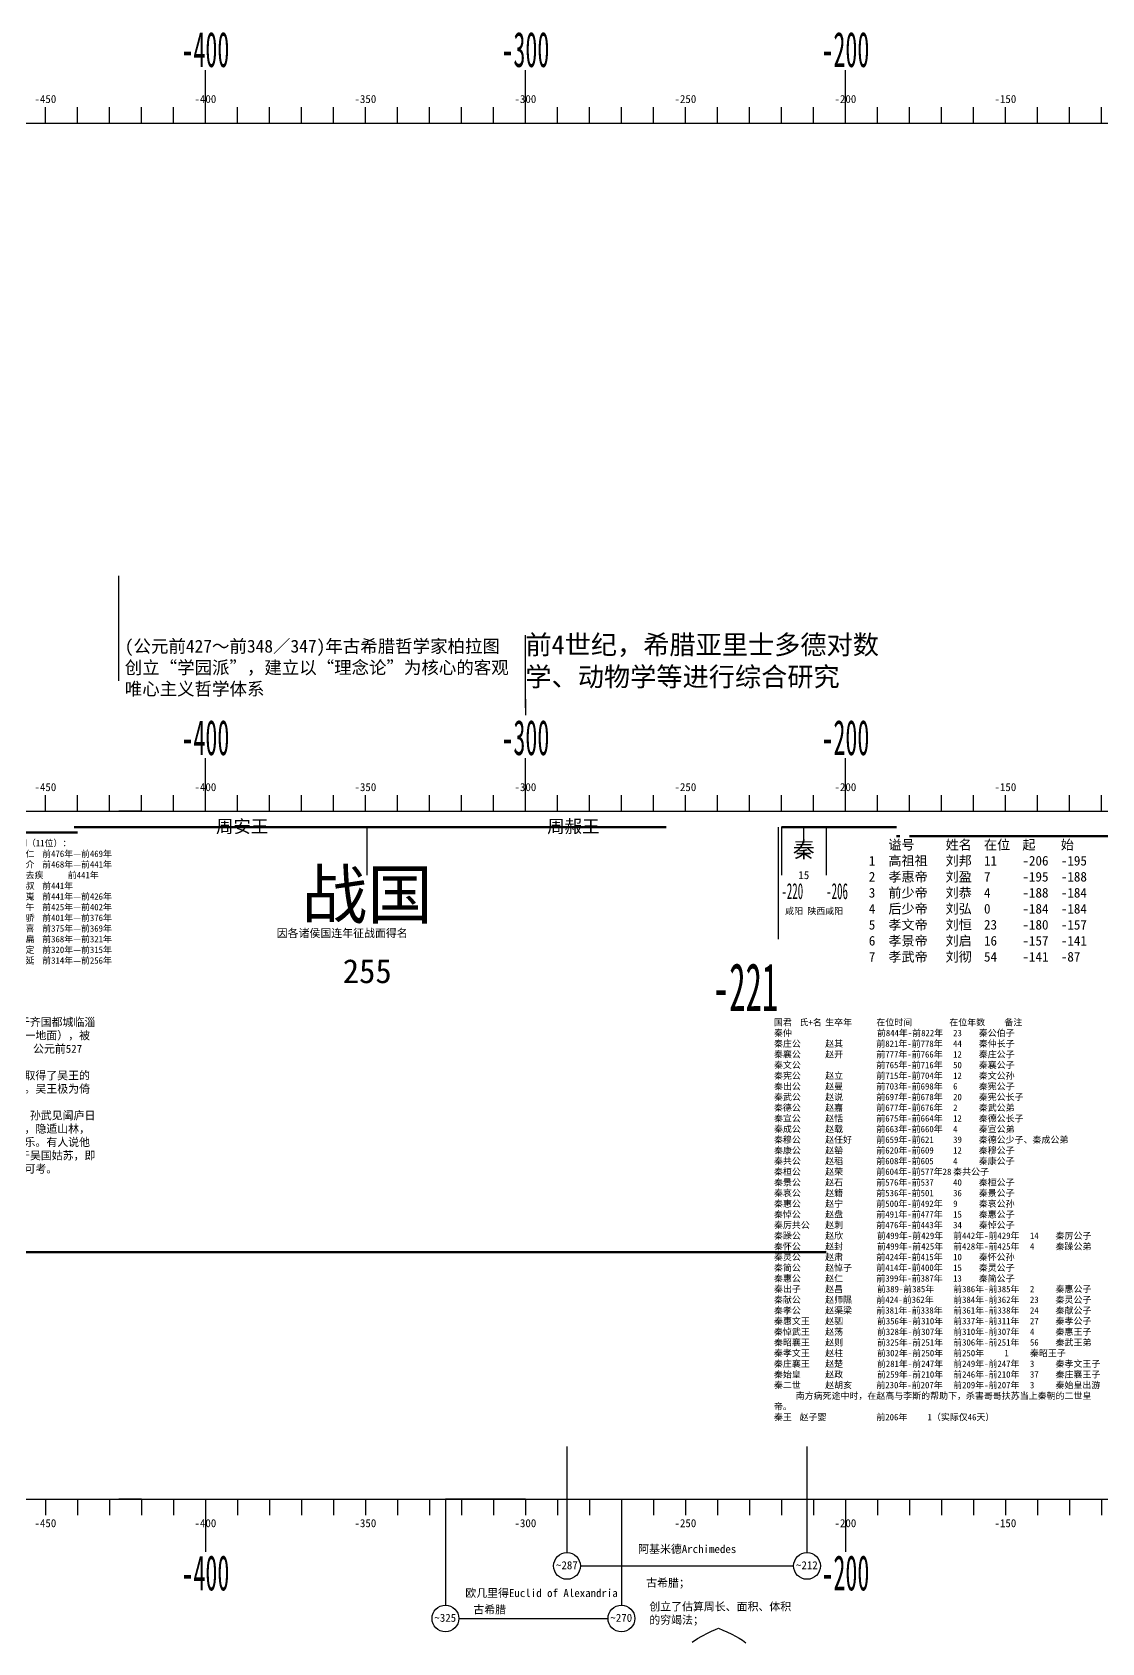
# Model space of a CAD drawing. Header units: millimetres. Extents: x 832 to 7246, y 34 to 740.
# Drawn here: x 4585 to 4919, y 236 to 740 of the extents above; entities that cross this region are included whole.
import ezdxf
from ezdxf.enums import TextEntityAlignment as Align

# ---------------------------------------------------------------- set-up
doc = ezdxf.new("R2010")
doc.units = ezdxf.units.MM
doc.header["$LTSCALE"] = 0.3
for name, color, linetype in [('event', 7, 'Continuous'), ('maths', 7, 'Continuous'), ('基准', 7, 'Continuous'), ('朝代', 7, 'Continuous')]:
    doc.layers.add(name, color=color, linetype=linetype)
doc.layers.add('粗线', color=5, linetype='Continuous', lineweight=50)
doc.styles.add('a2.5', font='', dxfattribs={"height": 2.5})
doc.styles.get("Standard").update_dxf_attribs({"font": ''})
doc.styles.get('a2.5').set_extended_font_data('SimSun')
doc.styles.get('Standard').set_extended_font_data('SimSun')

# ---------------------------------------------------------------- blocks, each defined once
blk = doc.blocks.new('h1')
blk.add_line((0, 0), (0, 5))
blk.add_attdef('22', text='', height=2.5).set_placement((0, 7.5), align=Align.MIDDLE_CENTER)
blk = doc.blocks.new('h8')
at = {"layer": '朝代', "color": 7}
blk.add_line((0, 0), (0, 16.5), dxfattribs=at)
at = {"layer": '朝代', "color": 1, "width": 0.5}
blk.add_attdef('00', text='', height=11, dxfattribs=at).set_placement((0, 23), align=Align.MIDDLE_CENTER)
blk = doc.blocks.new('dynasty')
at = {"layer": '基准'}
blk.add_line((0, -5), (0, 0), dxfattribs=at)
at = {"layer": '朝代', "color": 1}
for tag, height, p in [('chao', 5, (0, -7)), ('始终', 2.5, (0, -11)), ('时间', 2.5, (0, -15))]:
    blk.add_attdef(tag, text='', height=height, dxfattribs=at).set_placement(p, align=Align.MIDDLE_CENTER)
blk = doc.blocks.new('time')
at = {"layer": '朝代'}
blk.add_line((0, 0), (0, -5), dxfattribs=at)
blk.add_attdef('22', text='', height=2.5, dxfattribs=at).set_placement((0, -7.5), align=Align.MIDDLE_CENTER)
blk = doc.blocks.new('ma')
at = {"layer": 'maths'}
blk.add_line((0, 0), (0, -33.12), dxfattribs=at)
blk.add_circle((0, -37.29), 4.17, dxfattribs=at)
at = {"layer": 'maths', "style": 'a2.5'}
blk.add_attdef('AAAA', (-3.44, -38.32), '', height=2.5, dxfattribs=at)

msp = doc.modelspace()

# ---------------------------------------------------------------- linework, layer by layer
at = {"layer": 'event'}
for p, q in [((4611.809, 536.972), (4611.809, 569.831)), ((4738.811, 528.589), (4738.811, 551.294)), ((4738.811, 531.294), (4738.811, 526.294)), ((4618.809, 496.294), (4611.809, 496.294)), ((4817.809, 491.294), (4817.809, 486.294)), ((4818.809, 491.294), (4818.809, 486.294)), ((4832.809, 491.294), (4832.809, 486.294)), ((4618.809, 281.294), (4611.809, 281.294))]:
    msp.add_line(p, q, dxfattribs=at)
at = {"layer": 'maths'}
for p, q in [((4738.809, 281.294), (4713.809, 281.294)), ((4755.977, 260.441), (4822.642, 260.441)), ((4717.977, 244.007), (4764.642, 244.007)), ((4790.878, 236.602), (4792.615, 237.75)), ((4792.615, 237.75), (4793.958, 238.519)), ((4793.958, 238.519), (4795.883, 239.495)), ((4795.883, 239.495), (4796.998, 240.013)), ((4796.998, 240.013), (4798.222, 240.56)), ((4798.222, 240.56), (4799.184, 240.981)), ((4799.184, 240.981), (4800.512, 240.398)), ((4800.512, 240.398), (4801.736, 239.846)), ((4801.736, 239.846), (4803.276, 239.109)), ((4803.276, 239.109), (4804.421, 238.513)), ((4804.421, 238.513), (4805.566, 237.863)), ((4805.566, 237.863), (4806.655, 237.246)), ((4806.655, 237.246), (4807.738, 236.422))]:
    msp.add_line(p, q, dxfattribs=at)
at = {"layer": '基准'}
for p, q in [((4598.809, 711.294), (4598.809, 716.294)), ((4608.809, 711.294), (4608.809, 716.294)), ((4618.809, 711.294), (4618.809, 716.294)), ((4628.809, 711.294), (4628.809, 716.294)), ((4648.809, 711.294), (4648.809, 716.294)), ((4658.809, 711.294), (4658.809, 716.294)), ((4668.809, 711.294), (4668.809, 716.294)), ((4678.809, 711.294), (4678.809, 716.294)), ((4698.809, 711.294), (4698.809, 716.294)), ((4708.809, 711.294), (4708.809, 716.294)), ((4718.809, 711.294), (4718.809, 716.294)), ((4728.809, 711.294), (4728.809, 716.294)), ((4748.809, 711.294), (4748.809, 716.294)), ((4758.809, 711.294), (4758.809, 716.294)), ((4768.809, 711.294), (4768.809, 716.294)), ((4778.809, 711.294), (4778.809, 716.294)), ((4798.809, 711.294), (4798.809, 716.294)), ((4808.809, 711.294), (4808.809, 716.294)), ((4818.809, 711.294), (4818.809, 716.294)), ((4828.809, 711.294), (4828.809, 716.294)), ((4848.809, 711.294), (4848.809, 716.294)), ((4858.809, 711.294), (4858.809, 716.294)), ((4868.809, 711.294), (4868.809, 716.294)), ((4878.809, 711.294), (4878.809, 716.294)), ((4898.809, 711.294), (4898.809, 716.294)), ((4908.809, 711.294), (4908.809, 716.294)), ((4918.809, 711.294), (4918.809, 716.294)), ((838.809, 711.294), (7238.809, 711.294)), ((4598.809, 496.294), (4598.809, 501.294)), ((4608.809, 496.294), (4608.809, 501.294)), ((4618.809, 496.294), (4618.809, 501.294)), ((4628.809, 496.294), (4628.809, 501.294)), ((4648.809, 496.294), (4648.809, 501.294)), ((4658.809, 496.294), (4658.809, 501.294)), ((4668.809, 496.294), (4668.809, 501.294)), ((4678.809, 496.294), (4678.809, 501.294)), ((4698.809, 496.294), (4698.809, 501.294)), ((4708.809, 496.294), (4708.809, 501.294)), ((4718.809, 496.294), (4718.809, 501.294)), ((4728.809, 496.294), (4728.809, 501.294)), ((4748.809, 496.294), (4748.809, 501.294)), ((4758.809, 496.294), (4758.809, 501.294)), ((4768.809, 496.294), (4768.809, 501.294)), ((4778.809, 496.294), (4778.809, 501.294)), ((4798.809, 496.294), (4798.809, 501.294)), ((4808.809, 496.294), (4808.809, 501.294)), ((4818.809, 496.294), (4818.809, 501.294)), ((4828.809, 496.294), (4828.809, 501.294)), ((4848.809, 496.294), (4848.809, 501.294)), ((4858.809, 496.294), (4858.809, 501.294)), ((4868.809, 496.294), (4868.809, 501.294)), ((4878.809, 496.294), (4878.809, 501.294)), ((4898.809, 496.294), (4898.809, 501.294)), ((4908.809, 496.294), (4908.809, 501.294)), ((4918.809, 496.294), (4918.809, 501.294)), ((838.809, 496.294), (7238.809, 496.294)), ((838.809, 281.294), (7238.809, 281.294)), ((838.809, 281.294), (7238.809, 281.294)), ((838.809, 281.294), (7238.809, 281.294)), ((838.809, 281.294), (7238.809, 281.294)), ((838.809, 281.294), (7238.809, 281.294)), ((4598.809, 281.294), (4598.809, 276.294)), ((4608.809, 281.294), (4608.809, 276.294)), ((4618.809, 281.294), (4618.809, 276.294)), ((4628.809, 281.294), (4628.809, 276.294)), ((4648.809, 281.294), (4648.809, 276.294)), ((4658.809, 281.294), (4658.809, 276.294)), ((4668.809, 281.294), (4668.809, 276.294)), ((4678.809, 281.294), (4678.809, 276.294)), ((4698.809, 281.294), (4698.809, 276.294)), ((4708.809, 281.294), (4708.809, 276.294)), ((4718.809, 281.294), (4718.809, 276.294)), ((4728.809, 281.294), (4728.809, 276.294)), ((4748.809, 281.294), (4748.809, 276.294)), ((4758.809, 281.294), (4758.809, 276.294)), ((4768.809, 281.294), (4768.809, 276.294)), ((4778.809, 281.294), (4778.809, 276.294)), ((4798.809, 281.294), (4798.809, 276.294)), ((4808.809, 281.294), (4808.809, 276.294)), ((4818.809, 281.294), (4818.809, 276.294)), ((4828.809, 281.294), (4828.809, 276.294)), ((4848.809, 281.294), (4848.809, 276.294)), ((4858.809, 281.294), (4858.809, 276.294)), ((4868.809, 281.294), (4868.809, 276.294)), ((4878.809, 281.294), (4878.809, 276.294)), ((4898.809, 281.294), (4898.809, 276.294)), ((4908.809, 281.294), (4908.809, 276.294)), ((4918.809, 281.294), (4918.809, 276.294))]:
    msp.add_line(p, q, dxfattribs=at)
at = {"layer": '粗线', "color": 5}
msp.add_line((4571.809, 489.643), (4597.809, 489.643), dxfattribs=at)
at = {"layer": '粗线', "color": 6}
for p, q in [((4597.809, 491.294), (4612.809, 491.294)), ((4597.809, 489.643), (4598.809, 489.643)), ((4637.809, 491.294), (4662.809, 491.294)), ((4670.809, 491.294), (4717.809, 491.294)), ((4724.809, 491.294), (4782.809, 491.294)), ((4843.809, 491.294), (4850.809, 491.294)), ((4881.809, 488.452), (4897.809, 488.452))]:
    msp.add_line(p, q, dxfattribs=at)
at = {"layer": '粗线', "color": 1}
for p, q in [((4612.809, 491.294), (4613.809, 491.294)), ((4818.809, 491.294), (4832.809, 491.294))]:
    msp.add_line(p, q, dxfattribs=at)
at = {"layer": '粗线'}
for p, q in [((4613.809, 491.294), (4636.809, 491.294)), ((4636.809, 491.294), (4637.809, 491.294)), ((4662.809, 491.294), (4663.809, 491.294)), ((4663.809, 491.294), (4669.809, 491.294)), ((4669.809, 491.294), (4670.809, 491.294)), ((4717.809, 491.294), (4718.809, 491.294)), ((4718.809, 491.294), (4723.809, 491.294)), ((4723.809, 491.294), (4724.809, 491.294)), ((4832.809, 491.294), (4843.809, 491.294)), ((4850.809, 491.294), (4854.809, 491.294)), ((4854.809, 488.452), (4855.809, 488.452)), ((4858.809, 488.452), (4881.809, 488.452)), ((4897.809, 488.452), (4951.809, 488.452)), ((4194.809, 358.488), (4832.809, 358.488))]:
    msp.add_line(p, q, dxfattribs=at)

# ---------------------------------------------------------------- block references
at = {"layer": 'maths'}
for p, values in [((4751.809, 297.727), {'AAAA': '~287'}), ((4826.809, 297.727), {'AAAA': '~212'}), ((4713.809, 281.294), {'AAAA': '~325'}), ((4768.809, 281.294), {'AAAA': '~270'})]:
    msp.add_blockref('ma', p, dxfattribs=at).add_auto_attribs(values)
at = {"layer": '基准'}
for name, p, values in [('h8', (4638.809, 711.294), {'00': '-400'}), ('h8', (4738.809, 711.294), {'00': '-300'}), ('h8', (4838.809, 711.294), {'00': '-200'}), ('h1', (4588.809, 711.294), {'22': '-450'}), ('h1', (4688.809, 711.294), {'22': '-350'}), ('h1', (4788.809, 711.294), {'22': '-250'}), ('h1', (4888.809, 711.294), {'22': '-150'}), ('h8', (4638.809, 496.294), {'00': '-400'}), ('h8', (4738.809, 496.294), {'00': '-300'}), ('h8', (4838.809, 496.294), {'00': '-200'}), ('h1', (4588.809, 496.294), {'22': '-450'}), ('h1', (4688.809, 496.294), {'22': '-350'}), ('h1', (4788.809, 496.294), {'22': '-250'}), ('h1', (4888.809, 496.294), {'22': '-150'})]:
    msp.add_blockref(name, p, dxfattribs=at).add_auto_attribs(values)
ref = msp.add_blockref('h1', (4638.809, 711.294), dxfattribs=at)
ref.add_attrib('22', '-400', dxfattribs={"layer": '0', "color": 1, "height": 2.5}).set_placement((4638.809, 718.794), align=Align.MIDDLE_CENTER)
ref = msp.add_blockref('h1', (4738.809, 711.294), dxfattribs=at)
ref.add_attrib('22', '-300', dxfattribs={"layer": '0', "color": 1, "height": 2.5}).set_placement((4738.809, 718.794), align=Align.MIDDLE_CENTER)
ref = msp.add_blockref('h1', (4838.809, 711.294), dxfattribs=at)
ref.add_attrib('22', '-200', dxfattribs={"layer": '0', "color": 1, "height": 2.5}).set_placement((4838.809, 718.794), align=Align.MIDDLE_CENTER)
ref = msp.add_blockref('h1', (4638.809, 496.294), dxfattribs=at)
ref.add_attrib('22', '-400', dxfattribs={"layer": '0', "color": 1, "height": 2.5}).set_placement((4638.809, 503.794), align=Align.MIDDLE_CENTER)
ref = msp.add_blockref('h1', (4738.809, 496.294), dxfattribs=at)
ref.add_attrib('22', '-300', dxfattribs={"layer": '0', "color": 1, "height": 2.5}).set_placement((4738.809, 503.794), align=Align.MIDDLE_CENTER)
ref = msp.add_blockref('h1', (4838.809, 496.294), dxfattribs=at)
ref.add_attrib('22', '-200', dxfattribs={"layer": '0', "color": 1, "height": 2.5}).set_placement((4838.809, 503.794), align=Align.MIDDLE_CENTER)
ref = msp.add_blockref('h1', (4588.809, 281.294), dxfattribs=dict(at, xscale=-1, rotation=180))
ref.add_attrib('22', '-450', dxfattribs={"layer": '0', "height": 2.5}).set_placement((4588.809, 273.794), align=Align.MIDDLE_CENTER)
ref = msp.add_blockref('h8', (4638.809, 281.294), dxfattribs=dict(at, xscale=-1, rotation=180))
ref.add_attrib('00', '-400', dxfattribs={"layer": '朝代', "color": 1, "height": 11, "width": 0.5}).set_placement((4638.811, 258.294), align=Align.MIDDLE_CENTER)
ref = msp.add_blockref('h1', (4638.809, 281.294), dxfattribs=dict(at, xscale=-1, rotation=180))
ref.add_attrib('22', '-400', dxfattribs={"layer": '0', "color": 1, "height": 2.5}).set_placement((4638.809, 273.794), align=Align.MIDDLE_CENTER)
ref = msp.add_blockref('h1', (4688.809, 281.294), dxfattribs=dict(at, xscale=-1, rotation=180))
ref.add_attrib('22', '-350', dxfattribs={"layer": '0', "height": 2.5}).set_placement((4688.809, 273.794), align=Align.MIDDLE_CENTER)
ref = msp.add_blockref('h1', (4738.809, 281.294), dxfattribs=dict(at, xscale=-1, rotation=180))
ref.add_attrib('22', '-300', dxfattribs={"layer": '0', "color": 1, "height": 2.5}).set_placement((4738.809, 273.794), align=Align.MIDDLE_CENTER)
ref = msp.add_blockref('h1', (4788.809, 281.294), dxfattribs=dict(at, xscale=-1, rotation=180))
ref.add_attrib('22', '-250', dxfattribs={"layer": '0', "height": 2.5}).set_placement((4788.809, 273.794), align=Align.MIDDLE_CENTER)
ref = msp.add_blockref('h8', (4838.809, 281.294), dxfattribs=dict(at, xscale=-1, rotation=180))
ref.add_attrib('00', '-200', dxfattribs={"layer": '朝代', "color": 1, "height": 11, "width": 0.5}).set_placement((4838.811, 258.294), align=Align.MIDDLE_CENTER)
ref = msp.add_blockref('h1', (4838.809, 281.294), dxfattribs=dict(at, xscale=-1, rotation=180))
ref.add_attrib('22', '-200', dxfattribs={"layer": '0', "color": 1, "height": 2.5}).set_placement((4838.809, 273.794), align=Align.MIDDLE_CENTER)
ref = msp.add_blockref('h1', (4888.809, 281.294), dxfattribs=dict(at, xscale=-1, rotation=180))
ref.add_attrib('22', '-150', dxfattribs={"layer": '0', "height": 2.5}).set_placement((4888.809, 273.794), align=Align.MIDDLE_CENTER)
at = {"layer": '朝代', "xscale": 3, "yscale": 3, "zscale": 3}
msp.add_blockref('dynasty', (4689.391, 491.294), dxfattribs=at).add_auto_attribs({'chao': '战国', '时间': '255'})
at = {"layer": '朝代'}
msp.add_blockref('dynasty', (4825.809, 491.294), dxfattribs=at).add_auto_attribs({'chao': '秦', '时间': '15'})
ref = msp.add_blockref('time', (4817.809, 486.294), dxfattribs=dict(at, xscale=6, yscale=6, zscale=6))
ref.add_attrib('22', '-221', dxfattribs={"height": 15, "width": 0.5}).set_placement((4817.809, 441.294), align=Align.MIDDLE_RIGHT)
ref = msp.add_blockref('time', (4818.809, 486.294), dxfattribs=dict(at, xscale=2, yscale=2, zscale=2))
ref.add_attrib('22', '-220', dxfattribs={"height": 5, "width": 0.5}).set_placement((4818.809, 471.294), align=Align.MIDDLE_LEFT)
ref = msp.add_blockref('time', (4832.809, 486.294), dxfattribs=dict(at, xscale=2, yscale=2, zscale=2))
ref.add_attrib('22', '-206', dxfattribs={"height": 5, "width": 0.5}).set_placement((4832.809, 471.294), align=Align.MIDDLE_LEFT)

# ---------------------------------------------------------------- texts
at = {"char_height": 4, "attachment_point": 5, "style": 'a2.5'}
for s, insert, width in [('周安王', (4650.309, 491.294), 17.96915), ('周赧王', (4753.809, 491.294), 28.68451)]:
    msp.add_mtext(s, dxfattribs=dict(at, insert=insert, width=width))
at = {"attachment_point": 1}
for s, insert, char_height, width in [('^I战国时期（11位）：^I^I\\P1 周元王^I姬仁^I前476年—前469年\\P2 周贞定王^I姬介^I前468年—前441年\\P3 周哀王^I姬去疾^I前441年\\P4 周思王^I姬叔^I前441年\\P5 周考王^I姬嵬^I前441年—前426年\\P6 周威烈王^I姬午^I前425年—前402年\\P7 周安王^I姬骄^I前401年—前376年\\P8 周烈王^I姬喜^I前375年—前369年\\P9 周显王^I姬扁^I前368年—前321年\\P10 周慎靓王^I姬定^I前320年—前315年\\P11 周赧王^I姬延^I前314年—前256年', (4563.809, 487.294), 2, 48.54285), ('{\\fSimSun|b0|i0|c134|p2;   谥号^I姓名^I在位^I起^I始\\P1  高祖祖^I刘邦^I11^I-206^I-195\\P2  孝惠帝^I刘盈^I7^I-195^I-188\\P3  前少帝^I刘恭^I4^I-188^I-184\\P4  后少帝^I刘弘^I0^I-184^I-184\\P5  孝文帝^I刘恒^I23^I-180^I-157\\P6  孝景帝^I刘启^I16^I-157^I-141\\P7  孝武帝^I刘彻^I54^I-141^I-87}', (4846.123, 487.294), 3, 69.64217), ('国君^I氏+名^I生卒年^I在位时间^I     在位年数^I备注\\P秦仲^I^I^I      前844年-前822年^I23^I秦公伯子\\P秦庄公^I赵其^I^I前821年-前778年^I44^I秦仲长子\\P秦襄公^I赵开^I^I前777年-前766年^I12^I秦庄公子\\P秦文公^I^I^I前765年-前716年^I50^I秦襄公子\\P秦宪公\\~^I赵立^I^I前715年-前704年^I12^I秦文公孙\\P秦出公^I赵曼^I^I前703年-前698年^I6^I秦宪公子\\P秦武公^I赵说^I^I前697年-前678年^I20^I秦宪公长子\\P秦德公^I赵嘉^I^I前677年-前676年^I2^I秦武公弟\\P秦宣公^I赵恬^I^I前675年-前664年^I12^I秦德公长子\\P秦成公^I赵载^I^I前663年-前660年^I4^I秦宣公弟\\P秦穆公^I赵任好^I前659年-前621^I39^I秦德公少子、秦成公弟\\P秦康公^I赵罃^I^I前620年-前609^I12^I秦穆公子\\P秦共公^I赵稻^I^I前608年-前605^I4^I秦康公子\\P秦桓公^I赵荣^I^I前604年-前577年28^I秦共公子\\P秦景公^I赵石^I^I前576年-前537^I40^I秦桓公子\\P秦哀公^I赵籍^I^I前536年-前501^I36^I秦景公子\\P秦惠公^I赵宁^I^I前500年-前492年^I9^I秦哀公孙\\P秦悼公^I赵盘^I^I前491年-前477年^I15^I秦惠公子\\P秦厉共公^I赵刺^I^I前476年-前443年^I34^I秦悼公子\\P秦躁公^I赵欣^I      前499年-前429年^I前442年-前429年^I14^I秦厉公子\\P秦怀公^I赵封^I      前499年-前425年^I前428年-前425年^I4^I秦躁公弟\\P秦灵公^I赵肃^I^I前424年-前415年^I10^I秦怀公孙\\P秦简公^I赵悼子^I前414年-前400年^I15^I秦灵公子\\P秦惠公^I赵仁^I^I前399年-前387年^I13^I秦简公子\\P秦出子^I赵昌^I      前389-前385年^I前386年-前385年^I2^I秦惠公子\\P秦献公^I赵师隰^I前424-前362年^I前384年-前362年^I23^I秦灵公子\\P秦孝公^I赵渠梁^I前381年-前338年^I前361年-前338年^I24^I秦献公子\\P秦惠文王^I赵驷^I      前356年-前310年^I前337年-前311年^I27^I秦孝公子\\P秦悼武王^I赵荡^I      前328年-前307年^I前310年-前307年^I4^I秦惠王子\\P秦昭襄王^I赵则^I      前325年-前251年^I前306年-前251年^I56^I秦武王弟\\P秦孝文王^I赵柱^I      前302年-前250年^I前250年^I1^I秦昭王子\\P秦庄襄王^I赵楚^I      前281年-前247年^I前249年-前247年^I3^I秦孝文王子\\P秦始皇^I赵政^I      前259年-前210年^I前246年-前210年^I37^I秦庄襄王子\\P秦二世^I赵胡亥^I前230年-前207年^I前209年-前207年^I3^I秦始皇出游      南方病死途中时，在赵高与李斯的帮助下，杀害哥哥扶苏当上秦朝的二世皇帝。\\P秦王^I赵子婴^I^I前206年^I1（实际仅46天）^I', (4816.484, 431.294), 2, 102.73771)]:
    msp.add_mtext(s, dxfattribs=dict(at, insert=insert, char_height=char_height, width=width))
at = {"layer": 'event', "attachment_point": 1}
for s, insert, char_height, width in [('(公元前427～前348／347)年古希腊哲学家{\\C1;柏拉图\\fSimSun|b1|i0|c134|p2;\\P}创立“学园派”，建立以“理念论”为核心的客观唯心主义哲学体系', (4613.62, 549.831), 4, 122.56947), ('{\\fSimSun|b0|i0|c134|p2;\\H1.5x;前\\fSimSun|b0|i0|c0|p2;4\\fSimSun|b0|i0|c134|p2;世纪，希腊\\C1;亚里士多德\\C256;对数学、动物学等进行综合研究}', (4738.811, 551.294), 4, 121.03191), ('{\\fSimSun|b0|i0|c134|p2;\\H0.5x;咸阳 陕西咸阳}', (4819.972, 466.074), 4, 20.85443), ('{\\fSimSun|b1|i0|c134|p2;\\H2x;  孙武\\fSimSun|b0|i0|c134|p2;\\P\\H0.625x;    出生于约公元前552年,齐国乐安人,汉族.公元前552年，生于齐国都城临淄以北的莒邑（今山东广饶县境内，李鹊东辛张村，与乐安邑为同一地面），被后世并称为山东文武两圣人之一的武圣，也称“兵圣”——孙武。公元前527年，年仅25岁的孙武完成旷世圣书——《孙子兵法》。^J    孙武到了吴国，被伍子胥引荐给吴王阖闾，通过斩姬练兵，取得了吴王的赏识。在伍子胥，孙武的治理下，吴国的内政和军事都大有起色。吴王极为倚重二人，把他们两人视为左臂右膀。^J    四十二岁：公元前503年，周敬王十七年，吴王阖庐十二年。孙武见阖庐日益专横，生活糜烂，沉溺于酒色，不纳臣谏，遂以回国探亲为由，隐遁山林，从此史无所记。有人说他回到了齐国，与家人团聚，共享天伦之乐。有人说他功成身隐，以尽天年而终，终年七十五岁，即公元前470年，终于吴国姑苏，即今江苏省苏州市所辖之吴县。如此等等，俱都传说而已，皆无史可考。}', (4486.809, 438.284), 2, 118.16958)]:
    msp.add_mtext(s, dxfattribs=dict(at, insert=insert, char_height=char_height, width=width))
at = {"layer": 'maths', "char_height": 2.5, "attachment_point": 1, "style": 'a2.5'}
for s, insert, width in [('因各诸侯国连年征战面得名', (4661.111, 459.404), 67.4389), ('阿基米德Archimedes', (4774.052, 266.959), 33.60537), ('古希腊；', (4776.546, 256.406), 38.76486), ('欧几里得Euclid of Alexandria', (4720.038, 253.211), 50.49343), ('古希腊', (4722.528, 248.066), 20.85295), ('创立了估算周长、面积、体积的穷竭法；', (4777.535, 248.992), 46.68279)]:
    msp.add_mtext(s, dxfattribs=dict(at, insert=insert, width=width))

doc.saveas('drawing.dxf')
